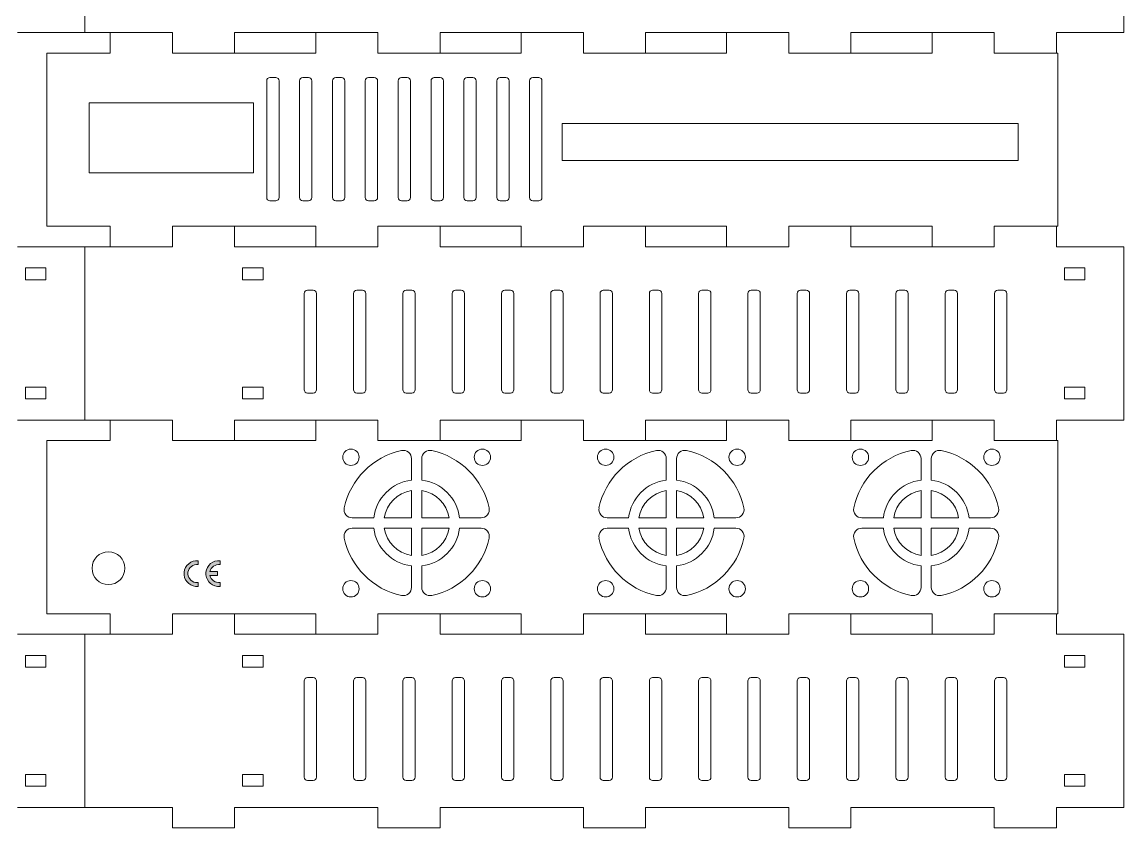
# Model space of a CAD drawing. Header units: millimetres. Extents: x -57 to 711, y 261 to 643.
# Drawn here: x 443 to 711.1, y 260.6 to 456.7 of the extents above; entities that cross this region are included whole.
import ezdxf

# ---------------------------------------------------------------- set-up
doc = ezdxf.new("R2010")
doc.units = ezdxf.units.MM
doc.layers.add('1', color=1, linetype='Continuous', lineweight=5)
doc.layers.add('2', color=5, linetype='Continuous', lineweight=5)

msp = doc.modelspace()

# ---------------------------------------------------------------- hatches: boundary and pattern name
at = {"lineweight": 0}
h = msp.add_hatch(color=7, dxfattribs=at)
h.dxf.hatch_style = 2
edge = h.paths.add_edge_path()
edge.add_spline(control_points=[(485.84, 325.59), (485.84, 325.59), (485.84, 324.65), (485.84, 324.65), (484.65, 324.82), (483.54, 323.99), (483.36, 322.79), (483.19, 321.59), (484.02, 320.48), (485.22, 320.31), (485.43, 320.28), (485.64, 320.28), (485.84, 320.31), (485.84, 320.31), (485.84, 319.36), (485.84, 319.36), (484.12, 319.19), (482.59, 320.44), (482.42, 322.16), (482.24, 323.88), (483.5, 325.42), (485.22, 325.59), (485.43, 325.61), (485.64, 325.61), (485.84, 325.59)], knot_values=[0, 0, 0, 0, 1, 1, 1, 2, 2, 2, 3, 3, 3, 4, 4, 4, 5, 5, 5, 6, 6, 6, 7, 7, 7, 8, 8, 8, 8], degree=3, periodic=0)
h = msp.add_hatch(color=7, dxfattribs=at)
h.dxf.hatch_style = 2
edge = h.paths.add_edge_path()
edge.add_spline(control_points=[(488.71, 322.95), (488.96, 324.07), (490.03, 324.81), (491.17, 324.65), (491.17, 324.65), (491.17, 325.59), (491.17, 325.59), (489.45, 325.76), (487.91, 324.51), (487.74, 322.79), (487.57, 321.07), (488.82, 319.53), (490.54, 319.36), (490.75, 319.34), (490.96, 319.34), (491.17, 319.36), (491.17, 319.36), (491.17, 320.31), (491.17, 320.31), (490.03, 320.14), (488.96, 320.89), (488.71, 322.01), (488.71, 322.01), (490.54, 322.01), (490.54, 322.01), (490.54, 322.01), (490.54, 322.95), (490.54, 322.95), (490.54, 322.95), (488.71, 322.95), (488.71, 322.95), (488.71, 322.95), (488.71, 322.95), (488.71, 322.95)], knot_values=[0, 0, 0, 0, 1, 1, 1, 2, 2, 2, 3, 3, 3, 4, 4, 4, 5, 5, 5, 6, 6, 6, 7, 7, 7, 8, 8, 8, 9, 9, 9, 10, 10, 10, 11, 11, 11, 11], degree=3, periodic=0)

# ---------------------------------------------------------------- linework, layer by layer
at = {"layer": '1', "lineweight": 5}
for p, q in [((458.28, 496.23), (458.28, 454.1)), ((711.14, 454.1), (711.14, 496.23)), ((441.85, 454.1), (479.58, 454.1)), ((464.45, 454.1), (464.45, 449.1)), ((479.58, 449.1), (479.58, 454.1)), ((494.71, 449.1), (494.71, 454.1)), ((494.71, 454.1), (529.58, 454.1)), ((514.45, 454.1), (514.45, 449.1)), ((529.58, 454.1), (529.58, 449.1)), ((544.71, 449.1), (544.71, 454.1)), ((544.71, 454.1), (579.58, 454.1)), ((564.45, 454.1), (564.45, 449.1)), ((579.58, 449.1), (579.58, 454.1)), ((594.71, 449.1), (594.71, 454.1)), ((594.71, 454.1), (629.58, 454.1)), ((614.45, 454.1), (614.45, 449.1)), ((629.58, 454.1), (629.58, 449.1)), ((644.71, 449.1), (644.71, 454.1)), ((644.71, 454.1), (679.58, 454.1)), ((664.45, 454.1), (664.45, 449.1)), ((679.58, 454.1), (679.58, 449.1)), ((694.71, 449.1), (694.71, 454.1)), ((694.71, 454.1), (711.14, 454.1)), ((464.45, 449.1), (449.01, 449.1)), ((449.01, 449.1), (449.01, 406.97)), ((514.45, 449.1), (479.58, 449.1)), ((564.45, 449.1), (529.58, 449.1)), ((614.45, 449.1), (579.58, 449.1)), ((664.45, 449.1), (629.58, 449.1)), ((695.01, 449.1), (679.58, 449.1)), ((695.01, 406.97), (695.01, 449.1)), ((449.01, 406.97), (464.45, 406.97)), ((464.45, 406.97), (464.45, 401.97)), ((479.58, 401.97), (479.58, 406.97)), ((479.58, 406.97), (514.45, 406.97)), ((494.71, 401.97), (494.71, 406.97)), ((514.45, 406.97), (514.45, 401.97)), ((529.58, 401.97), (529.58, 406.97)), ((529.58, 406.97), (564.45, 406.97)), ((544.71, 401.97), (544.71, 406.97)), ((564.45, 406.97), (564.45, 406.97)), ((564.45, 406.97), (564.45, 401.97)), ((579.58, 401.97), (579.58, 406.97)), ((579.58, 406.97), (614.45, 406.97)), ((594.71, 401.97), (594.71, 406.97)), ((614.45, 406.97), (614.45, 401.97)), ((629.58, 406.97), (629.58, 401.97)), ((629.58, 406.97), (664.45, 406.97)), ((644.71, 401.97), (644.71, 406.97)), ((664.45, 406.97), (664.45, 401.97)), ((679.58, 401.97), (679.58, 406.97)), ((679.58, 406.97), (695.01, 406.97)), ((694.71, 401.97), (694.71, 406.97)), ((479.58, 401.97), (441.85, 401.97)), ((458.28, 359.84), (458.28, 401.97)), ((529.58, 401.97), (494.71, 401.97)), ((579.58, 401.97), (544.71, 401.97)), ((629.58, 401.97), (594.71, 401.97)), ((679.58, 401.97), (644.71, 401.97)), ((711.14, 401.97), (694.71, 401.97)), ((711.14, 359.84), (711.14, 401.97)), ((441.85, 359.84), (479.58, 359.84)), ((464.45, 359.84), (464.45, 354.84)), ((479.58, 354.84), (479.58, 359.84)), ((494.71, 354.84), (494.71, 359.84)), ((494.71, 359.84), (529.58, 359.84)), ((514.45, 359.84), (514.45, 354.84)), ((529.58, 354.84), (529.58, 359.84)), ((544.71, 354.84), (544.71, 359.84)), ((544.71, 359.84), (579.58, 359.84)), ((564.45, 359.84), (564.45, 354.84)), ((579.58, 354.84), (579.58, 359.84)), ((594.71, 354.84), (594.71, 359.84)), ((594.71, 359.84), (629.58, 359.84)), ((614.45, 359.84), (614.45, 354.84)), ((629.58, 354.84), (629.58, 359.84)), ((644.71, 354.84), (644.71, 359.84)), ((644.71, 359.84), (679.58, 359.84)), ((664.45, 359.84), (664.45, 354.84)), ((679.58, 354.84), (679.58, 359.84)), ((694.71, 354.84), (694.71, 359.84)), ((694.71, 359.84), (711.14, 359.84)), ((464.45, 354.84), (449.01, 354.84)), ((449.01, 354.84), (449.01, 312.71)), ((514.45, 354.84), (479.58, 354.84)), ((564.45, 354.84), (529.58, 354.84)), ((614.45, 354.84), (579.58, 354.84)), ((664.45, 354.84), (629.58, 354.84)), ((695.01, 354.84), (679.58, 354.84)), ((695.01, 312.71), (695.01, 354.84)), ((449.01, 312.71), (464.45, 312.71)), ((464.45, 312.71), (464.45, 307.71)), ((479.58, 307.71), (479.58, 312.71)), ((479.58, 312.71), (514.45, 312.71)), ((494.71, 307.71), (494.71, 312.71)), ((514.45, 312.71), (514.45, 307.71)), ((529.58, 307.71), (529.58, 312.71)), ((529.58, 312.71), (564.45, 312.71)), ((544.71, 307.71), (544.71, 312.71)), ((564.45, 312.71), (564.45, 307.71)), ((579.58, 307.71), (579.58, 312.71)), ((579.58, 312.71), (614.45, 312.71)), ((594.71, 307.71), (594.71, 312.71)), ((614.45, 312.71), (614.45, 307.71)), ((629.58, 312.71), (629.58, 307.71)), ((629.58, 312.71), (664.45, 312.71)), ((644.71, 307.71), (644.71, 312.71)), ((664.45, 312.71), (664.45, 307.71)), ((679.58, 307.71), (679.58, 312.71)), ((679.58, 312.71), (695.01, 312.71)), ((694.71, 307.71), (694.71, 312.71)), ((479.58, 307.71), (441.85, 307.71)), ((458.28, 307.71), (458.28, 265.58)), ((529.58, 307.71), (494.71, 307.71)), ((579.58, 307.71), (544.71, 307.71)), ((629.58, 307.71), (594.71, 307.71)), ((679.58, 307.71), (644.71, 307.71)), ((711.14, 307.71), (694.71, 307.71)), ((711.14, 265.58), (711.14, 307.71)), ((441.85, 265.58), (479.58, 265.58)), ((479.58, 265.58), (479.58, 260.58)), ((494.71, 260.58), (494.71, 265.58)), ((494.71, 265.58), (529.58, 265.58)), ((529.58, 265.58), (529.58, 260.58)), ((544.71, 260.58), (544.71, 265.58)), ((544.71, 265.58), (579.58, 265.58)), ((579.58, 265.58), (579.58, 260.58)), ((594.71, 260.58), (594.71, 265.58)), ((594.71, 265.58), (629.58, 265.58)), ((629.58, 265.58), (629.58, 260.58)), ((644.71, 260.58), (644.71, 265.58)), ((644.71, 265.58), (679.58, 265.58)), ((679.58, 265.58), (679.58, 260.58)), ((694.71, 260.58), (694.71, 265.58)), ((694.71, 265.58), (711.14, 265.58)), ((479.58, 260.58), (494.71, 260.58)), ((529.58, 260.58), (544.71, 260.58)), ((579.58, 260.58), (594.71, 260.58)), ((629.58, 260.58), (644.71, 260.58)), ((679.58, 260.58), (694.71, 260.58))]:
    msp.add_line(p, q, dxfattribs=at)
at = {"layer": '1', "color": 1, "lineweight": 5}
for p, q in [((503.31, 443.19), (503.31, 443.19)), ((503.31, 443.19), (504.71, 443.19)), ((504.71, 443.19), (504.71, 443.19)), ((511.31, 443.19), (511.31, 443.19)), ((511.31, 443.19), (512.71, 443.19)), ((512.71, 443.19), (512.71, 443.19)), ((519.31, 443.19), (519.31, 443.19)), ((519.31, 443.19), (520.71, 443.19)), ((527.31, 443.19), (528.71, 443.19)), ((528.71, 443.19), (528.71, 443.19)), ((535.31, 443.19), (535.31, 443.19)), ((535.31, 443.19), (536.71, 443.19)), ((536.71, 443.19), (536.71, 443.19)), ((543.31, 443.19), (544.71, 443.19)), ((544.71, 443.19), (544.71, 443.19)), ((551.31, 443.19), (552.71, 443.19)), ((559.31, 443.19), (559.31, 443.19)), ((559.31, 443.19), (560.71, 443.19)), ((567.31, 443.19), (567.31, 443.19)), ((567.31, 443.19), (568.71, 443.19)), ((502.51, 442.39), (502.51, 442.39)), ((502.51, 413.99), (502.51, 442.39)), ((505.51, 442.39), (505.51, 413.99)), ((510.51, 442.39), (510.51, 442.39)), ((510.51, 413.99), (510.51, 442.39)), ((513.51, 442.39), (513.51, 442.39)), ((513.51, 442.39), (513.51, 413.99)), ((518.51, 442.39), (518.51, 442.39)), ((518.51, 413.99), (518.51, 442.39)), ((521.51, 442.39), (521.51, 442.39)), ((521.51, 442.39), (521.51, 413.99)), ((526.51, 442.39), (526.51, 442.39)), ((526.51, 413.99), (526.51, 442.39)), ((529.51, 442.39), (529.51, 442.39)), ((529.51, 442.39), (529.51, 413.99)), ((534.51, 442.39), (534.51, 442.39)), ((534.51, 413.99), (534.51, 442.39)), ((537.51, 442.39), (537.51, 413.99)), ((542.51, 442.39), (542.51, 442.39)), ((542.51, 413.99), (542.51, 442.39)), ((545.51, 442.39), (545.51, 442.39)), ((545.51, 442.39), (545.51, 413.99)), ((550.51, 413.99), (550.51, 442.39)), ((553.51, 442.39), (553.51, 413.99)), ((558.51, 413.99), (558.51, 442.39)), ((561.51, 442.39), (561.51, 413.99)), ((566.51, 413.99), (566.51, 442.39)), ((569.51, 442.39), (569.51, 442.39)), ((569.51, 442.39), (569.51, 413.99)), ((459.31, 419.97), (459.31, 436.97)), ((459.31, 436.97), (499.31, 436.97)), ((499.31, 436.97), (499.31, 419.97)), ((574.41, 422.97), (574.41, 431.97)), ((574.41, 431.97), (685.41, 431.97)), ((685.41, 431.97), (685.41, 422.97)), ((685.41, 422.97), (574.41, 422.97)), ((499.31, 419.97), (459.31, 419.97)), ((504.71, 413.19), (503.31, 413.19)), ((505.51, 413.99), (505.51, 413.99)), ((512.71, 413.19), (511.31, 413.19)), ((511.31, 413.19), (511.31, 413.19)), ((513.51, 413.99), (513.51, 413.99)), ((520.71, 413.19), (519.31, 413.19)), ((519.31, 413.19), (519.31, 413.19)), ((520.71, 413.19), (520.71, 413.19)), ((521.51, 413.99), (521.51, 413.99)), ((528.71, 413.19), (527.31, 413.19)), ((528.71, 413.19), (528.71, 413.19)), ((536.71, 413.19), (535.31, 413.19)), ((535.31, 413.19), (535.31, 413.19)), ((544.71, 413.19), (543.31, 413.19)), ((543.31, 413.19), (543.31, 413.19)), ((544.71, 413.19), (544.71, 413.19)), ((545.51, 413.99), (545.51, 413.99)), ((552.71, 413.19), (551.31, 413.19)), ((551.31, 413.19), (551.31, 413.19)), ((560.71, 413.19), (559.31, 413.19)), ((559.31, 413.19), (559.31, 413.19)), ((568.71, 413.19), (567.31, 413.19)), ((443.8, 396.84), (448.77, 396.84)), ((443.8, 393.97), (443.8, 396.84)), ((448.77, 396.84), (448.77, 393.97)), ((496.66, 396.84), (501.63, 396.84)), ((496.66, 393.97), (496.66, 396.84)), ((501.63, 396.84), (501.63, 393.97)), ((696.66, 396.84), (701.63, 396.84)), ((696.66, 393.97), (696.66, 396.84)), ((701.63, 396.84), (701.63, 393.97)), ((448.77, 393.97), (443.8, 393.97)), ((501.63, 393.97), (496.66, 393.97)), ((701.63, 393.97), (696.66, 393.97)), ((511.64, 367.21), (511.64, 390.61)), ((511.64, 390.61), (511.64, 390.61)), ((512.44, 391.41), (513.84, 391.41)), ((514.64, 390.61), (514.64, 390.61)), ((514.64, 390.61), (514.64, 367.21)), ((523.64, 367.21), (523.64, 390.61)), ((524.44, 391.41), (524.44, 391.41)), ((524.44, 391.41), (525.84, 391.41)), ((526.64, 390.61), (526.64, 390.61)), ((526.64, 390.61), (526.64, 367.21)), ((535.64, 367.21), (535.64, 390.61)), ((536.44, 391.41), (537.84, 391.41)), ((538.64, 390.61), (538.64, 367.21)), ((547.64, 367.21), (547.64, 390.61)), ((547.64, 390.61), (547.64, 390.61)), ((548.44, 391.41), (548.44, 391.41)), ((548.44, 391.41), (549.84, 391.41)), ((549.84, 391.41), (549.84, 391.41)), ((550.64, 390.61), (550.64, 367.21)), ((559.64, 367.21), (559.64, 390.61)), ((560.44, 391.41), (561.84, 391.41)), ((562.64, 390.61), (562.64, 390.61)), ((562.64, 390.61), (562.64, 367.21)), ((571.64, 367.21), (571.64, 390.61)), ((571.64, 390.61), (571.64, 390.61)), ((572.44, 391.41), (573.84, 391.41)), ((574.64, 390.61), (574.64, 390.61)), ((574.64, 390.61), (574.64, 367.21)), ((583.64, 367.21), (583.64, 390.61)), ((584.44, 391.41), (585.84, 391.41)), ((586.64, 390.61), (586.64, 367.21)), ((595.64, 367.21), (595.64, 390.61)), ((596.44, 391.41), (597.84, 391.41)), ((598.64, 390.61), (598.64, 367.21)), ((607.64, 367.21), (607.64, 390.61)), ((607.64, 390.61), (607.64, 390.61)), ((608.44, 391.41), (609.84, 391.41)), ((610.64, 390.61), (610.64, 390.61)), ((610.64, 390.61), (610.64, 367.21)), ((619.64, 367.21), (619.64, 390.61)), ((620.44, 391.41), (621.84, 391.41)), ((621.84, 391.41), (621.84, 391.41)), ((622.64, 390.61), (622.64, 390.61)), ((622.64, 390.61), (622.64, 367.21)), ((631.64, 367.21), (631.64, 390.61)), ((631.64, 390.61), (631.64, 390.61)), ((632.44, 391.41), (633.84, 391.41)), ((634.64, 390.61), (634.64, 390.61)), ((634.64, 390.61), (634.64, 367.21)), ((643.64, 367.21), (643.64, 390.61)), ((643.64, 390.61), (643.64, 390.61)), ((644.44, 391.41), (644.44, 391.41)), ((644.44, 391.41), (645.84, 391.41)), ((645.84, 391.41), (645.84, 391.41)), ((646.64, 390.61), (646.64, 367.21)), ((655.64, 367.21), (655.64, 390.61)), ((656.44, 391.41), (656.44, 391.41)), ((656.44, 391.41), (657.84, 391.41)), ((657.84, 391.41), (657.84, 391.41)), ((658.64, 390.61), (658.64, 367.21)), ((667.64, 367.21), (667.64, 390.61)), ((667.64, 390.61), (667.64, 390.61)), ((668.44, 391.41), (669.84, 391.41)), ((670.64, 390.61), (670.64, 390.61)), ((670.64, 390.61), (670.64, 367.21)), ((679.64, 367.21), (679.64, 390.61)), ((680.44, 391.41), (680.44, 391.41)), ((680.44, 391.41), (681.84, 391.41)), ((681.84, 391.41), (681.84, 391.41)), ((682.64, 390.61), (682.64, 390.61)), ((682.64, 390.61), (682.64, 367.21)), ((443.8, 367.84), (448.77, 367.84)), ((443.8, 364.97), (443.8, 367.84)), ((448.77, 367.84), (448.77, 364.97)), ((496.66, 367.84), (501.63, 367.84)), ((496.66, 364.97), (496.66, 367.84)), ((501.63, 367.84), (501.63, 364.97)), ((696.66, 367.84), (701.63, 367.84)), ((696.66, 364.97), (696.66, 367.84)), ((701.63, 367.84), (701.63, 364.97)), ((448.77, 364.97), (443.8, 364.97)), ((501.63, 364.97), (496.66, 364.97)), ((511.64, 367.21), (511.64, 367.21)), ((513.84, 366.41), (512.44, 366.41)), ((512.44, 366.41), (512.44, 366.41)), ((513.84, 366.41), (513.84, 366.41)), ((525.84, 366.41), (524.44, 366.41)), ((537.84, 366.41), (536.44, 366.41)), ((537.84, 366.41), (537.84, 366.41)), ((547.64, 367.21), (547.64, 367.21)), ((549.84, 366.41), (548.44, 366.41)), ((548.44, 366.41), (548.44, 366.41)), ((549.84, 366.41), (549.84, 366.41)), ((561.84, 366.41), (560.44, 366.41)), ((560.44, 366.41), (560.44, 366.41)), ((573.84, 366.41), (572.44, 366.41)), ((572.44, 366.41), (572.44, 366.41)), ((585.84, 366.41), (584.44, 366.41)), ((584.44, 366.41), (584.44, 366.41)), ((585.84, 366.41), (585.84, 366.41)), ((597.84, 366.41), (596.44, 366.41)), ((607.64, 367.21), (607.64, 367.21)), ((609.84, 366.41), (608.44, 366.41)), ((621.84, 366.41), (620.44, 366.41)), ((620.44, 366.41), (620.44, 366.41)), ((621.84, 366.41), (621.84, 366.41)), ((631.64, 367.21), (631.64, 367.21)), ((633.84, 366.41), (632.44, 366.41)), ((645.84, 366.41), (644.44, 366.41)), ((657.84, 366.41), (656.44, 366.41)), ((657.84, 366.41), (657.84, 366.41)), ((667.64, 367.21), (667.64, 367.21)), ((669.84, 366.41), (668.44, 366.41)), ((668.44, 366.41), (668.44, 366.41)), ((669.84, 366.41), (669.84, 366.41)), ((681.84, 366.41), (680.44, 366.41)), ((680.44, 366.41), (680.44, 366.41)), ((701.63, 364.97), (696.66, 364.97)), ((535.36, 352.4), (535.36, 352.4)), ((542.67, 352.4), (542.67, 352.4)), ((604.67, 352.4), (604.67, 352.4)), ((659.36, 352.4), (659.36, 352.4)), ((666.67, 352.4), (666.67, 352.4)), ((537.76, 350.44), (537.76, 350.44)), ((537.76, 350.44), (537.76, 345.2)), ((540.26, 345.2), (540.26, 350.44)), ((599.76, 350.44), (599.76, 350.44)), ((599.76, 350.44), (599.76, 345.2)), ((602.26, 345.2), (602.26, 350.44)), ((661.76, 350.44), (661.76, 350.44)), ((661.76, 350.44), (661.76, 345.2)), ((664.26, 345.2), (664.26, 350.44)), ((537.76, 345.2), (537.76, 345.2)), ((540.26, 345.2), (540.26, 345.2)), ((602.26, 345.2), (602.26, 345.2)), ((661.76, 345.2), (661.76, 345.2)), ((664.26, 345.2), (664.26, 345.2)), ((537.76, 336.03), (537.76, 342.68)), ((540.26, 342.68), (540.26, 336.03)), ((599.76, 336.03), (599.76, 342.68)), ((599.76, 342.68), (599.76, 342.68)), ((602.26, 342.68), (602.26, 336.03)), ((602.26, 342.68), (602.26, 342.68)), ((661.76, 336.03), (661.76, 342.68)), ((661.76, 342.68), (661.76, 342.68)), ((664.26, 342.68), (664.26, 336.03)), ((664.26, 342.68), (664.26, 342.68)), ((521.39, 338.43), (521.39, 338.43)), ((556.64, 338.43), (556.64, 338.43)), ((583.39, 338.43), (583.39, 338.43)), ((618.64, 338.43), (618.64, 338.43)), ((645.39, 338.43), (645.39, 338.43)), ((528.59, 336.03), (523.35, 336.03)), ((531.11, 336.03), (537.76, 336.03)), ((531.11, 336.03), (531.11, 336.03)), ((540.26, 336.03), (546.91, 336.03)), ((546.91, 336.03), (546.91, 336.03)), ((554.68, 336.03), (549.44, 336.03)), ((549.44, 336.03), (549.44, 336.03)), ((590.59, 336.03), (585.35, 336.03)), ((590.59, 336.03), (590.59, 336.03)), ((593.11, 336.03), (599.76, 336.03)), ((602.26, 336.03), (608.91, 336.03)), ((608.91, 336.03), (608.91, 336.03)), ((616.68, 336.03), (611.44, 336.03)), ((611.44, 336.03), (611.44, 336.03)), ((652.59, 336.03), (647.35, 336.03)), ((652.59, 336.03), (652.59, 336.03)), ((655.11, 336.03), (661.76, 336.03)), ((655.11, 336.03), (655.11, 336.03)), ((664.26, 336.03), (670.91, 336.03)), ((670.91, 336.03), (670.91, 336.03)), ((678.68, 336.03), (673.44, 336.03)), ((673.44, 336.03), (673.44, 336.03)), ((678.68, 336.03), (678.68, 336.03)), ((523.35, 333.53), (528.59, 333.53)), ((528.59, 333.53), (528.59, 333.53)), ((537.76, 333.53), (531.11, 333.53)), ((531.11, 333.53), (531.11, 333.53)), ((537.76, 326.88), (537.76, 333.53)), ((546.91, 333.53), (540.26, 333.53)), ((540.26, 333.53), (540.26, 326.88)), ((549.44, 333.53), (549.44, 333.53)), ((549.44, 333.53), (554.68, 333.53)), ((554.68, 333.53), (554.68, 333.53)), ((585.35, 333.53), (590.59, 333.53)), ((590.59, 333.53), (590.59, 333.53)), ((599.76, 333.53), (593.11, 333.53)), ((593.11, 333.53), (593.11, 333.53)), ((599.76, 326.88), (599.76, 333.53)), ((608.91, 333.53), (602.26, 333.53)), ((602.26, 333.53), (602.26, 326.88)), ((611.44, 333.53), (616.68, 333.53)), ((647.35, 333.53), (652.59, 333.53)), ((652.59, 333.53), (652.59, 333.53)), ((661.76, 333.53), (655.11, 333.53)), ((655.11, 333.53), (655.11, 333.53)), ((661.76, 326.88), (661.76, 333.53)), ((670.91, 333.53), (664.26, 333.53)), ((664.26, 333.53), (664.26, 326.88)), ((670.91, 333.53), (670.91, 333.53)), ((673.44, 333.53), (673.44, 333.53)), ((673.44, 333.53), (678.68, 333.53)), ((521.39, 331.12), (521.39, 331.12)), ((556.64, 331.12), (556.64, 331.12)), ((583.39, 331.12), (583.39, 331.12)), ((618.64, 331.12), (618.64, 331.12)), ((645.39, 331.12), (645.39, 331.12)), ((680.64, 331.12), (680.64, 331.12)), ((537.76, 326.88), (537.76, 326.88)), ((540.26, 326.88), (540.26, 326.88)), ((599.76, 326.88), (599.76, 326.88)), ((664.26, 326.88), (664.26, 326.88)), ((537.76, 324.35), (537.76, 319.11)), ((540.26, 319.11), (540.26, 324.35)), ((599.76, 324.35), (599.76, 319.11)), ((602.26, 319.11), (602.26, 324.35)), ((602.26, 324.35), (602.26, 324.35)), ((661.76, 324.35), (661.76, 324.35)), ((661.76, 324.35), (661.76, 319.11)), ((664.26, 319.11), (664.26, 324.35)), ((664.26, 324.35), (664.26, 324.35)), ((535.36, 317.15), (535.36, 317.15)), ((537.76, 319.11), (537.76, 319.11)), ((597.36, 317.15), (597.36, 317.15)), ((599.76, 319.11), (599.76, 319.11)), ((604.67, 317.15), (604.67, 317.15)), ((661.76, 319.11), (661.76, 319.11)), ((666.67, 317.15), (666.67, 317.15)), ((443.8, 302.58), (448.77, 302.58)), ((443.8, 299.71), (443.8, 302.58)), ((448.77, 302.58), (448.77, 299.71)), ((496.66, 302.58), (501.63, 302.58)), ((496.66, 299.71), (496.66, 302.58)), ((501.63, 302.58), (501.63, 299.71)), ((696.66, 302.58), (701.63, 302.58)), ((696.66, 299.71), (696.66, 302.58)), ((701.63, 302.58), (701.63, 299.71)), ((448.77, 299.71), (443.8, 299.71)), ((501.63, 299.71), (496.66, 299.71)), ((701.63, 299.71), (696.66, 299.71)), ((511.64, 272.95), (511.64, 296.35)), ((511.64, 296.35), (511.64, 296.35)), ((512.44, 297.15), (512.44, 297.15)), ((512.44, 297.15), (513.84, 297.15)), ((513.84, 297.15), (513.84, 297.15)), ((514.64, 296.35), (514.64, 296.35)), ((514.64, 296.35), (514.64, 272.95)), ((523.64, 272.95), (523.64, 296.35)), ((524.44, 297.15), (524.44, 297.15)), ((524.44, 297.15), (525.84, 297.15)), ((525.84, 297.15), (525.84, 297.15)), ((526.64, 296.35), (526.64, 296.35)), ((526.64, 296.35), (526.64, 272.95)), ((535.64, 272.95), (535.64, 296.35)), ((536.44, 297.15), (537.84, 297.15)), ((538.64, 296.35), (538.64, 272.95)), ((547.64, 272.95), (547.64, 296.35)), ((547.64, 296.35), (547.64, 296.35)), ((548.44, 297.15), (548.44, 297.15)), ((548.44, 297.15), (549.84, 297.15)), ((549.84, 297.15), (549.84, 297.15)), ((550.64, 296.35), (550.64, 296.35)), ((550.64, 296.35), (550.64, 272.95)), ((559.64, 272.95), (559.64, 296.35)), ((560.44, 297.15), (561.84, 297.15)), ((561.84, 297.15), (561.84, 297.15)), ((562.64, 296.35), (562.64, 296.35)), ((562.64, 296.35), (562.64, 272.95)), ((571.64, 272.95), (571.64, 296.35)), ((571.64, 296.35), (571.64, 296.35)), ((572.44, 297.15), (572.44, 297.15)), ((572.44, 297.15), (573.84, 297.15)), ((574.64, 296.35), (574.64, 272.95)), ((583.64, 272.95), (583.64, 296.35)), ((584.44, 297.15), (585.84, 297.15)), ((586.64, 296.35), (586.64, 272.95)), ((595.64, 272.95), (595.64, 296.35)), ((596.44, 297.15), (596.44, 297.15)), ((596.44, 297.15), (597.84, 297.15)), ((597.84, 297.15), (597.84, 297.15)), ((598.64, 296.35), (598.64, 272.95)), ((607.64, 272.95), (607.64, 296.35)), ((607.64, 296.35), (607.64, 296.35)), ((608.44, 297.15), (608.44, 297.15)), ((608.44, 297.15), (609.84, 297.15)), ((610.64, 296.35), (610.64, 296.35)), ((610.64, 296.35), (610.64, 272.95)), ((619.64, 272.95), (619.64, 296.35)), ((620.44, 297.15), (621.84, 297.15)), ((622.64, 296.35), (622.64, 296.35)), ((622.64, 296.35), (622.64, 272.95)), ((631.64, 272.95), (631.64, 296.35)), ((631.64, 296.35), (631.64, 296.35)), ((632.44, 297.15), (633.84, 297.15)), ((634.64, 296.35), (634.64, 296.35)), ((634.64, 296.35), (634.64, 272.95)), ((643.64, 272.95), (643.64, 296.35)), ((643.64, 296.35), (643.64, 296.35)), ((644.44, 297.15), (644.44, 297.15)), ((644.44, 297.15), (645.84, 297.15)), ((645.84, 297.15), (645.84, 297.15)), ((646.64, 296.35), (646.64, 272.95)), ((655.64, 272.95), (655.64, 296.35)), ((656.44, 297.15), (657.84, 297.15)), ((658.64, 296.35), (658.64, 272.95)), ((667.64, 272.95), (667.64, 296.35)), ((667.64, 296.35), (667.64, 296.35)), ((668.44, 297.15), (668.44, 297.15)), ((668.44, 297.15), (669.84, 297.15)), ((669.84, 297.15), (669.84, 297.15)), ((670.64, 296.35), (670.64, 296.35)), ((670.64, 296.35), (670.64, 272.95)), ((679.64, 272.95), (679.64, 296.35)), ((680.44, 297.15), (680.44, 297.15)), ((680.44, 297.15), (681.84, 297.15)), ((681.84, 297.15), (681.84, 297.15)), ((682.64, 296.35), (682.64, 296.35)), ((682.64, 296.35), (682.64, 272.95)), ((443.8, 273.58), (448.77, 273.58)), ((443.8, 270.71), (443.8, 273.58)), ((448.77, 273.58), (448.77, 270.71)), ((496.66, 273.58), (501.63, 273.58)), ((496.66, 270.71), (496.66, 273.58)), ((501.63, 273.58), (501.63, 270.71)), ((696.66, 273.58), (701.63, 273.58)), ((696.66, 270.71), (696.66, 273.58)), ((701.63, 273.58), (701.63, 270.71)), ((511.64, 272.95), (511.64, 272.95)), ((513.84, 272.15), (512.44, 272.15)), ((525.84, 272.15), (524.44, 272.15)), ((537.84, 272.15), (536.44, 272.15)), ((537.84, 272.15), (537.84, 272.15)), ((547.64, 272.95), (547.64, 272.95)), ((549.84, 272.15), (548.44, 272.15)), ((548.44, 272.15), (548.44, 272.15)), ((549.84, 272.15), (549.84, 272.15)), ((561.84, 272.15), (560.44, 272.15)), ((560.44, 272.15), (560.44, 272.15)), ((573.84, 272.15), (572.44, 272.15)), ((572.44, 272.15), (572.44, 272.15)), ((585.84, 272.15), (584.44, 272.15)), ((584.44, 272.15), (584.44, 272.15)), ((585.84, 272.15), (585.84, 272.15)), ((597.84, 272.15), (596.44, 272.15)), ((596.44, 272.15), (596.44, 272.15)), ((597.84, 272.15), (597.84, 272.15)), ((607.64, 272.95), (607.64, 272.95)), ((609.84, 272.15), (608.44, 272.15)), ((609.84, 272.15), (609.84, 272.15)), ((621.84, 272.15), (620.44, 272.15)), ((631.64, 272.95), (631.64, 272.95)), ((633.84, 272.15), (632.44, 272.15)), ((632.44, 272.15), (632.44, 272.15)), ((633.84, 272.15), (633.84, 272.15)), ((645.84, 272.15), (644.44, 272.15)), ((644.44, 272.15), (644.44, 272.15)), ((645.84, 272.15), (645.84, 272.15)), ((657.84, 272.15), (656.44, 272.15)), ((657.84, 272.15), (657.84, 272.15)), ((667.64, 272.95), (667.64, 272.95)), ((669.84, 272.15), (668.44, 272.15)), ((668.44, 272.15), (668.44, 272.15)), ((669.84, 272.15), (669.84, 272.15)), ((681.84, 272.15), (680.44, 272.15)), ((680.44, 272.15), (680.44, 272.15)), ((448.77, 270.71), (443.8, 270.71)), ((501.63, 270.71), (496.66, 270.71)), ((701.63, 270.71), (696.66, 270.71))]:
    msp.add_line(p, q, dxfattribs=at)
at = {"layer": '1'}
for centre in [(523.01, 350.78), (555.01, 350.78), (585.01, 350.78), (617.01, 350.78), (647.01, 350.78), (679.01, 350.78), (523.01, 318.78), (555.01, 318.78), (585.01, 318.78), (617.01, 318.78), (647.01, 318.78), (679.01, 318.78)]:
    msp.add_circle(centre, 2, dxfattribs=at)
at = {"layer": '1', "color": 1, "lineweight": 5}
msp.add_circle((464.01, 323.78), 4, dxfattribs=at)
for centre, radius, start, end in [((503.31, 442.39), 0.8, 90, 180), ((504.71, 442.39), 0.8, 0, 90), ((511.31, 442.39), 0.8, 90, 180), ((512.71, 442.39), 0.8, 0, 90), ((519.31, 442.39), 0.8, 90, 180), ((520.71, 442.39), 0.8, 0, 90), ((527.31, 442.39), 0.8, 90, 180), ((528.71, 442.39), 0.8, 0, 90), ((535.31, 442.39), 0.8, 90, 180), ((536.71, 442.39), 0.8, 0, 90), ((543.31, 442.39), 0.8, 90, 180), ((544.71, 442.39), 0.8, 0, 90), ((551.31, 442.39), 0.8, 90, 180), ((552.71, 442.39), 0.8, 0, 90), ((559.31, 442.39), 0.8, 90, 180), ((560.71, 442.39), 0.8, 0, 90), ((567.31, 442.39), 0.8, 90, 180), ((568.71, 442.39), 0.8, 0, 90), ((503.31, 413.99), 0.8, 180, 270), ((504.71, 413.99), 0.8, 270, 0), ((511.31, 413.99), 0.8, 180, 270), ((512.71, 413.99), 0.8, 270, 0), ((519.31, 413.99), 0.8, 180, 270), ((520.71, 413.99), 0.8, 270, 0), ((527.31, 413.99), 0.8, 180, 270), ((528.71, 413.99), 0.8, 270, 0), ((535.31, 413.99), 0.8, 180, 270), ((536.71, 413.99), 0.8, 270, 0), ((543.31, 413.99), 0.8, 180, 270), ((544.71, 413.99), 0.8, 270, 0), ((551.31, 413.99), 0.8, 180, 270), ((552.71, 413.99), 0.8, 270, 0), ((559.31, 413.99), 0.8, 180, 270), ((560.71, 413.99), 0.8, 270, 0), ((567.31, 413.99), 0.8, 180, 270), ((568.71, 413.99), 0.8, 270, 0), ((512.44, 390.61), 0.8, 90, 180), ((513.84, 390.61), 0.8, 0, 90), ((524.44, 390.61), 0.8, 90, 180), ((525.84, 390.61), 0.8, 0, 90), ((536.44, 390.61), 0.8, 90, 180), ((537.84, 390.61), 0.8, 0, 90), ((548.44, 390.61), 0.8, 90, 180), ((549.84, 390.61), 0.8, 360, 90), ((560.44, 390.61), 0.8, 90, 180), ((561.84, 390.61), 0.8, 360, 90), ((572.44, 390.61), 0.8, 90, 180), ((573.84, 390.61), 0.8, 360, 90), ((584.44, 390.61), 0.8, 90, 180), ((585.84, 390.61), 0.8, 360, 90), ((596.44, 390.61), 0.8, 90, 180), ((597.84, 390.61), 0.8, 360, 90), ((608.44, 390.61), 0.8, 90, 180), ((609.84, 390.61), 0.8, 360, 90), ((620.44, 390.61), 0.8, 90, 180), ((621.84, 390.61), 0.8, 360, 90), ((632.44, 390.61), 0.8, 90, 180), ((633.84, 390.61), 0.8, 0, 90), ((644.44, 390.61), 0.8, 90, 180), ((645.84, 390.61), 0.8, 0, 90), ((656.44, 390.61), 0.8, 90, 180), ((657.84, 390.61), 0.8, 0, 90), ((668.44, 390.61), 0.8, 90, 180), ((669.84, 390.61), 0.8, 0, 90), ((680.44, 390.61), 0.8, 90, 180), ((681.84, 390.61), 0.8, 0, 90), ((512.44, 367.21), 0.8, 180, 270), ((513.84, 367.21), 0.8, 270, 0), ((524.44, 367.21), 0.8, 180, 270), ((525.84, 367.21), 0.8, 270, 360), ((536.44, 367.21), 0.8, 180, 270), ((537.84, 367.21), 0.8, 270, 0), ((548.44, 367.21), 0.8, 180, 270), ((549.84, 367.21), 0.8, 270, 0), ((560.44, 367.21), 0.8, 180, 270), ((561.84, 367.21), 0.8, 270, 0), ((572.44, 367.21), 0.8, 180, 270), ((573.84, 367.21), 0.8, 270, 0), ((584.44, 367.21), 0.8, 180, 270), ((585.84, 367.21), 0.8, 270, 0), ((596.44, 367.21), 0.8, 180, 270), ((597.84, 367.21), 0.8, 270, 0), ((608.44, 367.21), 0.8, 180, 270), ((609.84, 367.21), 0.8, 270, 0), ((620.44, 367.21), 0.8, 180, 270), ((621.84, 367.21), 0.8, 270, 0), ((632.44, 367.21), 0.8, 180, 270), ((633.84, 367.21), 0.8, 270, 0), ((644.44, 367.21), 0.8, 180, 270), ((645.84, 367.21), 0.8, 270, 0), ((656.44, 367.21), 0.8, 180, 270), ((657.84, 367.21), 0.8, 270, 0), ((668.44, 367.21), 0.8, 180, 270), ((669.84, 367.21), 0.8, 270, 0), ((680.44, 367.21), 0.8, 180, 270), ((681.84, 367.21), 0.8, 270, 0), ((539.01, 334.78), 18, 101.7198, 168.2802), ((535.76, 350.44), 2, 0, 101.7198), ((542.26, 350.44), 2, 78.2802, 180), ((539.01, 334.78), 18, 11.7198, 78.2802), ((601.01, 334.78), 18, 101.7198, 168.2802), ((597.76, 350.44), 2, 0, 101.7198), ((604.26, 350.44), 2, 78.2802, 180), ((601.01, 334.78), 18, 11.7198, 78.2802), ((663.01, 334.78), 18, 101.7198, 168.2802), ((659.76, 350.44), 2, 360, 101.7198), ((666.26, 350.44), 2, 78.2802, 180), ((663.01, 334.78), 18, 11.7198, 78.2802), ((539.01, 334.78), 10.5, 96.8371, 173.1629), ((539.01, 334.78), 10.5, 6.8371, 83.1629), ((601.01, 334.78), 10.5, 96.8371, 173.1629), ((601.01, 334.78), 10.5, 6.8371, 83.1629), ((663.01, 334.78), 10.5, 96.8371, 173.1629), ((663.01, 334.78), 10.5, 6.8371, 83.1629), ((539.01, 334.78), 8, 98.9893, 171.0107), ((539.01, 334.78), 8, 8.9893, 81.0107), ((601.01, 334.78), 8, 98.9893, 171.0107), ((601.01, 334.78), 8, 8.9893, 81.0107), ((663.01, 334.78), 8, 98.9893, 171.0107), ((663.01, 334.78), 8, 8.9893, 81.0107), ((523.35, 338.03), 2, 168.2802, 270), ((554.68, 338.03), 2, 270, 11.7198), ((585.35, 338.03), 2, 168.2802, 270), ((616.68, 338.03), 2, 270, 11.7198), ((647.35, 338.03), 2, 168.2802, 270), ((678.68, 338.03), 2, 270, 11.7198), ((523.35, 331.53), 2, 90, 191.7198), ((539.01, 334.78), 10.5, 186.8371, 263.1629), ((539.01, 334.78), 8, 188.9893, 261.0107), ((539.01, 334.78), 10.5, 276.8371, 353.1629), ((539.01, 334.78), 8, 278.9893, 351.0107), ((554.68, 331.53), 2, 348.2802, 90), ((585.35, 331.53), 2, 90, 191.7198), ((601.01, 334.78), 10.5, 186.8371, 263.1629), ((601.01, 334.78), 8, 188.9893, 261.0107), ((601.01, 334.78), 8, 278.9893, 351.0107), ((601.01, 334.78), 10.5, 276.8371, 353.1629), ((616.68, 331.53), 2, 348.2802, 90), ((647.35, 331.53), 2, 90, 191.7198), ((663.01, 334.78), 10.5, 186.8371, 263.1629), ((663.01, 334.78), 8, 188.9893, 261.0107), ((663.01, 334.78), 8, 278.9893, 351.0107), ((663.01, 334.78), 10.5, 276.8371, 353.1629), ((678.68, 331.53), 2, 348.2802, 90), ((539.01, 334.78), 18, 191.7198, 258.2802), ((539.01, 334.78), 18, 281.7198, 348.2802), ((601.01, 334.78), 18, 191.7198, 258.2802), ((601.01, 334.78), 18, 281.7198, 348.2802), ((663.01, 334.78), 18, 191.7198, 258.2802), ((663.01, 334.78), 18, 281.7198, 348.2802), ((535.76, 319.11), 2, 258.2802, 0), ((542.26, 319.11), 2, 180, 281.7198), ((597.76, 319.11), 2, 258.2802, 0), ((604.26, 319.11), 2, 180, 281.7198), ((659.76, 319.11), 2, 258.2802, 0), ((666.26, 319.11), 2, 180, 281.7198), ((512.44, 296.35), 0.8, 90, 180), ((513.84, 296.35), 0.8, 0, 90), ((524.44, 296.35), 0.8, 90, 180), ((525.84, 296.35), 0.8, 0, 90), ((536.44, 296.35), 0.8, 90, 180), ((537.84, 296.35), 0.8, 0, 90), ((548.44, 296.35), 0.8, 90, 180), ((549.84, 296.35), 0.8, 0, 90), ((560.44, 296.35), 0.8, 90, 180), ((561.84, 296.35), 0.8, 0, 90), ((572.44, 296.35), 0.8, 90, 180), ((573.84, 296.35), 0.8, 0, 90), ((584.44, 296.35), 0.8, 90, 180), ((585.84, 296.35), 0.8, 0, 90), ((596.44, 296.35), 0.8, 90, 180), ((597.84, 296.35), 0.8, 0, 90), ((608.44, 296.35), 0.8, 90, 180), ((609.84, 296.35), 0.8, 0, 90), ((620.44, 296.35), 0.8, 90, 180), ((621.84, 296.35), 0.8, 0, 90), ((632.44, 296.35), 0.8, 90, 180), ((633.84, 296.35), 0.8, 0, 90), ((644.44, 296.35), 0.8, 90, 180), ((645.84, 296.35), 0.8, 0, 90), ((656.44, 296.35), 0.8, 90, 180), ((657.84, 296.35), 0.8, 0, 90), ((668.44, 296.35), 0.8, 90, 180), ((669.84, 296.35), 0.8, 0, 90), ((680.44, 296.35), 0.8, 90, 180), ((681.84, 296.35), 0.8, 0, 90), ((512.44, 272.95), 0.8, 180, 270), ((513.84, 272.95), 0.8, 270, 0), ((524.44, 272.95), 0.8, 180, 270), ((525.84, 272.95), 0.8, 270, 0), ((536.44, 272.95), 0.8, 180, 270), ((537.84, 272.95), 0.8, 270, 0), ((548.44, 272.95), 0.8, 180, 270), ((549.84, 272.95), 0.8, 270, 0), ((560.44, 272.95), 0.8, 180, 270), ((561.84, 272.95), 0.8, 270, 0), ((572.44, 272.95), 0.8, 180, 270), ((573.84, 272.95), 0.8, 270, 0), ((584.44, 272.95), 0.8, 180, 270), ((585.84, 272.95), 0.8, 270, 0), ((596.44, 272.95), 0.8, 180, 270), ((597.84, 272.95), 0.8, 270, 0), ((608.44, 272.95), 0.8, 180, 270), ((609.84, 272.95), 0.8, 270, 0), ((620.44, 272.95), 0.8, 180, 270), ((621.84, 272.95), 0.8, 270, 0), ((632.44, 272.95), 0.8, 180, 270), ((633.84, 272.95), 0.8, 270, 0), ((644.44, 272.95), 0.8, 180, 270), ((645.84, 272.95), 0.8, 270, 0), ((656.44, 272.95), 0.8, 180, 270), ((657.84, 272.95), 0.8, 270, 0), ((668.44, 272.95), 0.8, 180, 270), ((669.84, 272.95), 0.8, 270, 0), ((680.44, 272.95), 0.8, 180, 270), ((681.84, 272.95), 0.8, 270, 0)]:
    msp.add_arc(centre, radius, start, end, dxfattribs=at)
at = {"layer": '2', "color": 5, "lineweight": 5}
for points in [[(482.42, 322.16), (482.24, 323.88), (483.5, 325.42), (485.22, 325.59)], [(485.84, 324.65), (484.65, 324.82), (483.54, 323.99), (483.36, 322.79)], [(485.22, 325.59), (485.43, 325.61), (485.64, 325.61), (485.84, 325.59)], [(485.84, 325.59), (485.84, 325.59), (485.84, 324.65), (485.84, 324.65)], [(491.17, 325.59), (489.45, 325.76), (487.91, 324.51), (487.74, 322.79)], [(488.71, 322.95), (488.96, 324.07), (490.03, 324.81), (491.17, 324.65)], [(491.17, 324.65), (491.17, 324.65), (491.17, 325.59), (491.17, 325.59)], [(485.84, 319.36), (484.12, 319.19), (482.59, 320.44), (482.42, 322.16)], [(483.36, 322.79), (483.19, 321.59), (484.02, 320.48), (485.22, 320.31)], [(487.74, 322.79), (487.57, 321.07), (488.82, 319.53), (490.54, 319.36)], [(490.54, 322.95), (490.54, 322.95), (488.71, 322.95), (488.71, 322.95)], [(491.17, 320.31), (490.03, 320.14), (488.96, 320.89), (488.71, 322.01)], [(488.71, 322.01), (488.71, 322.01), (490.54, 322.01), (490.54, 322.01)], [(490.54, 322.01), (490.54, 322.01), (490.54, 322.95), (490.54, 322.95)], [(485.22, 320.31), (485.43, 320.28), (485.64, 320.28), (485.84, 320.31)], [(485.84, 320.31), (485.84, 320.31), (485.84, 319.36), (485.84, 319.36)], [(490.54, 319.36), (490.75, 319.34), (490.96, 319.34), (491.17, 319.36)], [(491.17, 319.36), (491.17, 319.36), (491.17, 320.31), (491.17, 320.31)]]:
    msp.add_open_spline(points, degree=3, dxfattribs=at)

doc.saveas('drawing.dxf')
